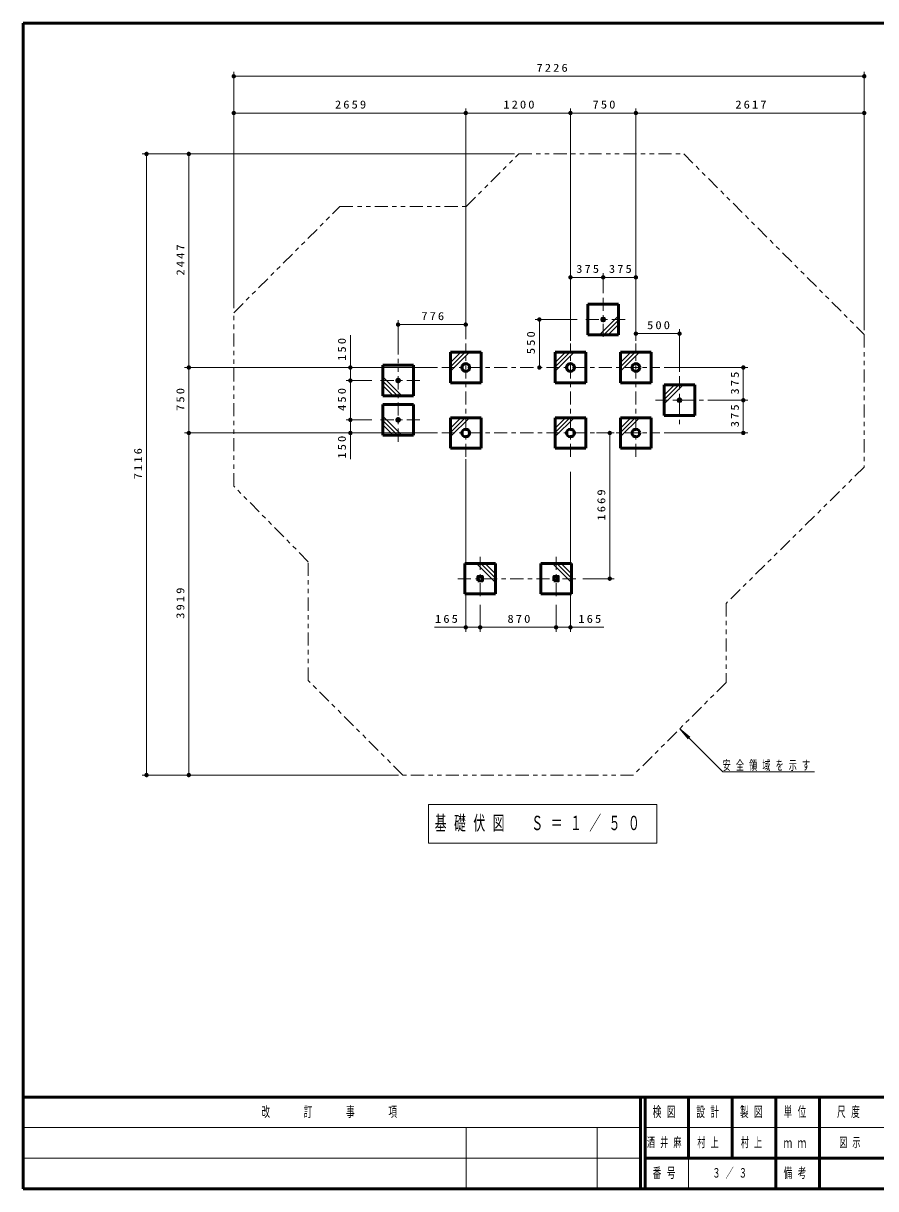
# Model space of a CAD drawing. Units: millimetres on the paper, scale 1:50. Extents: x -385 to 0, y -594 to 267.
# Drawn here: x -385 to -189.6, y -594 to -327 of the extents above; entities that cross this region are included whole.
import ezdxf

# ---------------------------------------------------------------- set-up
doc = ezdxf.new("R2010")
doc.units = ezdxf.units.MM
doc.linetypes.add('USER2', pattern=[6, 3, -1, 1, -1])
doc.linetypes.add('USER3', pattern=[8, 3, -1, 1, -1, 1, -1])
doc.layers.add('LY_1', color=140, linetype='Continuous', lineweight=50)
doc.styles.add('ＭＳ ゴシック', font='')
doc.styles.get('ＭＳ ゴシック').set_extended_font_data('MS Gothic')

# ---------------------------------------------------------------- blocks, each defined once
blk = doc.blocks.new('filled_dot')
at = {"color": 0, "linetype": 'Continuous', "lineweight": -2, "const_width": 1.25}
blk.add_lwpolyline([(-0.625, 0, 1), (0.625, 0, 1)], format="xyb", close=True, dxfattribs=at)

msp = doc.modelspace()

# ---------------------------------------------------------------- linework, layer by layer
at = {"layer": 'LY_1', "color": 7}
for p, q in [((0, -327), (-385, -327)), ((-385, -327), (-385, -594)), ((-385, -573), (0, -573)), ((-385, -594), (0, -594))]:
    msp.add_line(p, q, dxfattribs=at)
at = {"layer": 'LY_1', "color": 7, "lineweight": 13}
for p, q in [((-336.76, -392.295), (-336.76, -338.133)), ((-192.244, -397.308), (-192.244, -338.133)), ((-336.76, -339.133), (-192.244, -339.133)), ((-336.76, -392.295), (-336.76, -346.553)), ((-283.584, -399.36), (-283.584, -346.553)), ((-283.584, -399.36), (-283.584, -346.553)), ((-259.584, -399.36), (-259.584, -346.553)), ((-259.584, -399.36), (-259.584, -346.553)), ((-244.584, -399.36), (-244.584, -346.553)), ((-244.584, -399.36), (-244.584, -346.553)), ((-192.244, -397.308), (-192.244, -346.553)), ((-336.76, -347.553), (-283.584, -347.553)), ((-283.584, -347.553), (-259.584, -347.553)), ((-259.584, -347.553), (-244.584, -347.553)), ((-244.584, -347.553), (-192.244, -347.553)), ((-272.436, -356.922), (-357.76, -356.922)), ((-356.76, -499.24), (-356.76, -356.922)), ((-272.436, -356.922), (-348.062, -356.922)), ((-347.062, -405.86), (-347.062, -356.922)), ((-259.584, -399.78), (-259.584, -384.208)), ((-252.084, -388.86), (-252.084, -384.208)), ((-244.584, -399.78), (-244.584, -384.208)), ((-259.584, -385.208), (-252.084, -385.208)), ((-252.084, -385.208), (-244.584, -385.208)), ((-299.094, -402.86), (-299.094, -395.026)), ((-283.584, -399.36), (-283.584, -395.026)), ((-258.084, -394.86), (-267.711, -394.86)), ((-266.711, -405.86), (-266.711, -394.86)), ((-252.928, -398.36), (-248.584, -394.016)), ((-251.938, -398.36), (-248.584, -395.006)), ((-299.094, -396.026), (-283.584, -396.026)), ((-250.948, -398.36), (-248.584, -395.996)), ((-244.584, -399.36), (-244.584, -397.103)), ((-234.584, -406.86), (-234.584, -397.103)), ((-310.033, -408.86), (-310.033, -398.481)), ((-244.584, -398.103), (-234.584, -398.103)), ((-287.084, -404.724), (-284.72, -402.36)), ((-287.084, -405.714), (-283.73, -402.36)), ((-287.084, -406.704), (-282.74, -402.36)), ((-263.084, -404.724), (-260.72, -402.36)), ((-263.084, -405.714), (-259.73, -402.36)), ((-263.084, -406.704), (-258.74, -402.36)), ((-248.084, -404.724), (-245.72, -402.36)), ((-248.084, -405.714), (-244.73, -402.36)), ((-248.084, -406.704), (-243.74, -402.36)), ((-290.084, -405.86), (-348.062, -405.86)), ((-290.084, -405.86), (-348.062, -405.86)), ((-347.062, -420.86), (-347.062, -405.86)), ((-290.084, -405.86), (-311.033, -405.86)), ((-298.25, -412.36), (-302.594, -408.016)), ((-238.084, -405.86), (-218.964, -405.86)), ((-219.964, -405.86), (-219.964, -413.36)), ((-305.094, -408.86), (-311.033, -408.86)), ((-305.094, -408.86), (-311.033, -408.86)), ((-310.033, -417.86), (-310.033, -408.86)), ((-299.24, -412.36), (-302.594, -409.006)), ((-300.23, -412.36), (-302.594, -409.996)), ((-238.084, -414.204), (-233.74, -409.86)), ((-238.084, -413.214), (-234.73, -409.86)), ((-238.084, -412.224), (-235.72, -409.86)), ((-228.084, -413.36), (-218.964, -413.36)), ((-219.964, -413.36), (-219.964, -420.86)), ((-305.094, -417.86), (-311.033, -417.86)), ((-305.094, -417.86), (-311.033, -417.86)), ((-310.033, -426.878), (-310.033, -417.86)), ((-298.25, -421.36), (-302.594, -417.016)), ((-299.24, -421.36), (-302.594, -418.006)), ((-300.23, -421.36), (-302.594, -418.996)), ((-287.084, -419.724), (-284.72, -417.36)), ((-287.084, -420.714), (-283.73, -417.36)), ((-287.084, -421.704), (-282.74, -417.36)), ((-263.084, -419.724), (-260.72, -417.36)), ((-263.084, -420.714), (-259.73, -417.36)), ((-263.084, -421.704), (-258.74, -417.36)), ((-248.084, -419.724), (-245.72, -417.36)), ((-248.084, -420.714), (-244.73, -417.36)), ((-248.084, -421.704), (-243.74, -417.36)), ((-290.084, -420.86), (-348.062, -420.86)), ((-290.084, -420.86), (-348.062, -420.86)), ((-347.062, -499.24), (-347.062, -420.86)), ((-290.084, -420.86), (-311.033, -420.86)), ((-253.584, -420.86), (-249.575, -420.86)), ((-250.575, -420.86), (-250.575, -454.24)), ((-238.084, -420.86), (-218.964, -420.86)), ((-283.584, -426.86), (-283.584, -466.387)), ((-259.584, -429.73), (-259.584, -466.387)), ((-281.128, -450.74), (-276.784, -455.084)), ((-280.138, -450.74), (-276.784, -454.094)), ((-279.148, -450.74), (-276.784, -453.104)), ((-263.728, -450.74), (-259.384, -455.084)), ((-262.738, -450.74), (-259.384, -454.094)), ((-261.748, -450.74), (-259.384, -453.104)), ((-256.784, -454.24), (-249.575, -454.24)), ((-280.284, -460.24), (-280.284, -466.387)), ((-262.884, -460.24), (-262.884, -466.387)), ((-280.284, -465.387), (-290.775, -465.387)), ((-262.884, -465.387), (-280.284, -465.387)), ((-251.92, -465.387), (-262.884, -465.387)), ((-224.686, -498.479), (-234.537, -488.628)), ((-234.537, -488.628), (-232.609, -490.926)), ((-234.537, -488.628), (-232.239, -490.556)), ((-299.018, -499.24), (-357.76, -499.24)), ((-299.018, -499.24), (-348.062, -499.24)), ((-224.686, -498.479), (-203.686, -498.479)), ((-292.089, -506.002), (-292.089, -514.802)), ((-239.789, -506.002), (-292.089, -506.002)), ((-239.789, -514.802), (-239.789, -506.002)), ((-292.089, -514.802), (-239.789, -514.802)), ((-385, -580), (-243.5, -580)), ((-283.5, -580), (-283.5, -594)), ((-253.5, -580), (-253.5, -594)), ((-242.5, -580), (-187.5, -580)), ((-385, -587), (-243.5, -587)), ((-232.5, -587), (-232.5, -594))]:
    msp.add_line(p, q, dxfattribs=at)
at = {"layer": 'LY_1'}
for p, q in [((-255.584, -391.36), (-248.584, -391.36)), ((-255.584, -398.36), (-255.584, -391.36)), ((-248.584, -391.36), (-248.584, -398.36)), ((-248.584, -398.36), (-255.584, -398.36)), ((-287.084, -402.36), (-287.084, -409.36)), ((-280.084, -402.36), (-287.084, -402.36)), ((-280.084, -409.36), (-280.084, -402.36)), ((-263.084, -402.36), (-263.084, -409.36)), ((-256.084, -402.36), (-263.084, -402.36)), ((-256.084, -409.36), (-256.084, -402.36)), ((-248.084, -402.36), (-248.084, -409.36)), ((-241.084, -402.36), (-248.084, -402.36)), ((-241.084, -409.36), (-241.084, -402.36)), ((-295.594, -405.36), (-302.594, -405.36)), ((-302.594, -405.36), (-302.594, -412.36)), ((-295.594, -412.36), (-295.594, -405.36)), ((-287.084, -409.36), (-280.084, -409.36)), ((-263.084, -409.36), (-256.084, -409.36)), ((-248.084, -409.36), (-241.084, -409.36)), ((-231.084, -409.86), (-238.084, -409.86)), ((-238.084, -409.86), (-238.084, -416.86)), ((-231.084, -416.86), (-231.084, -409.86)), ((-302.594, -412.36), (-295.594, -412.36)), ((-295.594, -414.36), (-302.594, -414.36)), ((-302.594, -414.36), (-302.594, -421.36)), ((-295.594, -421.36), (-295.594, -414.36)), ((-287.084, -417.36), (-287.084, -424.36)), ((-280.084, -417.36), (-287.084, -417.36)), ((-280.084, -424.36), (-280.084, -417.36)), ((-263.084, -417.36), (-263.084, -424.36)), ((-256.084, -417.36), (-263.084, -417.36)), ((-256.084, -424.36), (-256.084, -417.36)), ((-248.084, -417.36), (-248.084, -424.36)), ((-241.084, -417.36), (-248.084, -417.36)), ((-241.084, -424.36), (-241.084, -417.36)), ((-238.084, -416.86), (-231.084, -416.86)), ((-302.594, -421.36), (-295.594, -421.36)), ((-287.084, -424.36), (-280.084, -424.36)), ((-263.084, -424.36), (-256.084, -424.36)), ((-248.084, -424.36), (-241.084, -424.36)), ((-283.784, -450.74), (-283.784, -457.74)), ((-276.784, -450.74), (-283.784, -450.74)), ((-276.784, -457.74), (-276.784, -450.74)), ((-266.384, -450.74), (-266.384, -457.74)), ((-259.384, -450.74), (-266.384, -450.74)), ((-259.384, -457.74), (-259.384, -450.74)), ((-283.784, -457.74), (-276.784, -457.74)), ((-266.384, -457.74), (-259.384, -457.74)), ((-243.5, -573), (-243.5, -594)), ((-242.5, -573), (-242.5, -594)), ((-232.5, -573), (-232.5, -587)), ((-222.5, -573), (-222.5, -587)), ((-212.5, -573), (-212.5, -594)), ((-202.5, -573), (-202.5, -587)), ((-242.5, -587), (0, -587)), ((-202.5, -587), (-202.5, -594))]:
    msp.add_line(p, q, dxfattribs=at)
at = {"layer": 'LY_1', "color": 7, "linetype": 'USER2', "lineweight": 13}
for p, q in [((-252.084, -389.86), (-252.084, -399.86)), ((-247.084, -394.86), (-257.084, -394.86)), ((-283.584, -426.36), (-283.584, -400.36)), ((-259.584, -426.36), (-259.584, -400.36)), ((-244.584, -426.36), (-244.584, -400.36)), ((-299.094, -422.86), (-299.094, -403.86)), ((-289.084, -405.86), (-239.084, -405.86)), ((-234.584, -407.86), (-234.584, -418.86)), ((-294.094, -408.86), (-304.094, -408.86)), ((-240.084, -413.36), (-229.084, -413.36)), ((-294.094, -417.86), (-304.094, -417.86)), ((-289.084, -420.86), (-239.084, -420.86)), ((-280.284, -449.24), (-280.284, -459.24)), ((-262.884, -449.24), (-262.884, -459.24)), ((-285.384, -454.24), (-257.884, -454.24))]:
    msp.add_line(p, q, dxfattribs=at)
at = {"layer": 'LY_1', "color": 7, "linetype": 'USER3', "lineweight": 13}
msp.add_lwpolyline([(-233.63, -356.922), (-192.244, -398.308), (-192.244, -428.662), (-223.925, -459.922), (-223.925, -478.015), (-245.15, -499.24), (-298.018, -499.24), (-319.683, -477.575), (-319.683, -450.35), (-336.76, -433.043), (-336.76, -393.295), (-312.435, -368.97), (-283.485, -368.97), (-271.436, -356.922)], close=True, dxfattribs=at)
at = {"layer": 'LY_1'}
for points in [[(-280.784, -454.74), (-279.784, -454.74), (-279.784, -453.74), (-280.784, -453.74)], [(-263.384, -454.74), (-262.384, -454.74), (-262.384, -453.74), (-263.384, -453.74)]]:
    msp.add_lwpolyline(points, close=True, dxfattribs=at)
for centre, radius in [((-252.084, -394.86), 0.34), ((-283.584, -405.86), 0.891), ((-259.584, -405.86), 0.891), ((-244.584, -405.86), 0.891), ((-299.094, -408.86), 0.34), ((-234.584, -413.36), 0.34), ((-299.094, -417.86), 0.34), ((-283.584, -420.86), 0.891), ((-259.584, -420.86), 0.891), ((-244.584, -420.86), 0.891)]:
    msp.add_circle(centre, radius, dxfattribs=at)

# ---------------------------------------------------------------- block references
at = {"layer": 'LY_1', "color": 7, "lineweight": 13, "xscale": 0.4, "yscale": 0.4}
for p in [(-336.76, -339.133), (-336.76, -347.553), (-283.584, -347.553), (-259.584, -347.553), (-244.584, -347.553), (-259.584, -385.208), (-252.084, -385.208), (-299.094, -396.026), (-244.584, -398.103), (-283.584, -465.387), (-280.284, -465.387), (-262.884, -465.387)]:
    msp.add_blockref('filled_dot', p, dxfattribs=at)
for p, rotation in [((-192.244, -339.133), 180), ((-283.584, -347.553), 180), ((-259.584, -347.553), 180), ((-244.584, -347.553), 180), ((-192.244, -347.553), 180), ((-356.76, -356.922), 270), ((-347.062, -356.922), 270), ((-252.084, -385.208), 180), ((-244.584, -385.208), 180), ((-266.711, -394.86), 270), ((-283.584, -396.026), 180), ((-234.584, -398.103), 180), ((-347.062, -405.86), 270), ((-347.062, -405.86), 90), ((-310.033, -405.86), 270), ((-266.711, -405.86), 90), ((-219.964, -405.86), 270), ((-310.033, -408.86), 90), ((-310.033, -408.86), 270), ((-219.964, -413.36), 270), ((-219.964, -413.36), 90), ((-310.033, -417.86), 270), ((-310.033, -417.86), 90), ((-347.062, -420.86), 270), ((-347.062, -420.86), 90), ((-310.033, -420.86), 90), ((-250.575, -420.86), 270), ((-219.964, -420.86), 90), ((-250.575, -454.24), 90), ((-280.284, -465.387), 180), ((-262.884, -465.387), 180), ((-259.584, -465.387), 180), ((-356.76, -499.24), 90), ((-347.062, -499.24), 90)]:
    msp.add_blockref('filled_dot', p, dxfattribs=dict(at, rotation=rotation))

# ---------------------------------------------------------------- texts
at = {"layer": 'LY_1', "color": 7, "style": 'ＭＳ ゴシック'}
for s, insert, char_height, attachment_point in [('\\T1.33;\\W1.15;7226', (-263.56, -338.133), 1.833, 8), ('\\T1.33;\\W1.15;2659', (-309.755, -346.553), 1.833, 8), ('\\T1.33;\\W1.15;1200', (-271.163, -346.553), 1.833, 8), ('\\T1.33;\\W1.15;750', (-251.669, -346.553), 1.833, 8), ('\\T1.33;\\W1.15;2617', (-217.986, -346.553), 1.833, 8), ('\\T1.33;\\W1.15;375', (-255.417, -384.208), 1.833, 8), ('\\T1.33;\\W1.15;375', (-247.917, -384.208), 1.833, 8), ('\\T1.33;\\W1.15;776', (-290.922, -395.026), 1.833, 8), ('\\T1.33;\\W1.15;500', (-239.167, -397.103), 1.833, 8), ('\\T1.33;\\W1.15;165', (-287.775, -464.387), 1.833, 8), ('\\T1.33;\\W1.15;870', (-271.169, -464.387), 1.833, 8), ('\\T1.33;\\W1.15;165', (-254.92, -464.387), 1.833, 8), ('\\T1.64;\\W0.6;安全領域を示す', (-224.686, -498.329), 2.199, 7), ('\\T1.64;\\W0.6;基礎伏図\u3000Ｓ＝１／５０', (-290.689, -510.402), 3.299, 4), ('\\T1.64;\\W0.6;改\u3000\u3000訂\u3000\u3000事\u3000\u3000項', (-314.25, -576.5), 2.346, 5), ('\\T1.64;\\W0.6;検図', (-237.5, -576.5), 2.346, 5), ('\\T1.64;\\W0.6;設計', (-227.5, -576.5), 2.346, 5), ('\\T1.64;\\W0.6;製図', (-217.5, -576.5), 2.346, 5), ('\\T1.64;\\W0.6;単位', (-207.5, -576.5), 2.346, 5), ('\\T1.64;\\W0.6;尺度', (-195.25, -576.5), 2.346, 5), ('\\T1.64;\\W0.6;酒井麻', (-237.5, -583.5), 2.199, 5), ('\\T1.64;\\W0.6;村上', (-230.5, -583.5), 2.199, 4), ('\\T1.64;\\W0.6;村上', (-217.5, -583.5), 2.199, 5), ('\\T1.64;\\W0.6;ｍｍ', (-207.5, -583.5), 2.346, 5), ('\\T1.64;\\W0.6;図示', (-198, -583.5), 2.199, 4), ('\\T1.64;\\W0.6;番号', (-237.5, -590.5), 2.346, 5), ('\\T1.64;\\W0.6;３／３', (-222.5, -590.5), 2.199, 5), ('\\T1.64;\\W0.6;備考', (-207.5, -590.5), 2.346, 5)]:
    msp.add_mtext(s, dxfattribs=dict(at, insert=insert, char_height=char_height, attachment_point=attachment_point))
at = {"layer": 'LY_1', "color": 7, "char_height": 1.833, "attachment_point": 8, "rotation": 90, "style": 'ＭＳ ゴシック'}
for s, insert in [('\\T1.33;\\W1.15;2447', (-348.062, -380.974)), ('\\T1.33;\\W1.15;550', (-267.711, -399.945)), ('\\T1.33;\\W1.15;150', (-311.033, -401.481)), ('\\T1.33;\\W1.15;375', (-220.964, -409.194)), ('\\T1.33;\\W1.15;750', (-348.062, -412.945)), ('\\T1.33;\\W1.15;450', (-311.033, -412.945)), ('\\T1.33;\\W1.15;375', (-220.964, -416.694)), ('\\T1.33;\\W1.15;150', (-311.033, -423.878)), ('\\T1.33;\\W1.15;7116', (-357.76, -427.66)), ('\\T1.33;\\W1.15;1669', (-251.575, -437.123)), ('\\T1.33;\\W1.15;3919', (-348.062, -459.623))]:
    msp.add_mtext(s, dxfattribs=dict(at, insert=insert))

doc.saveas('drawing.dxf')
